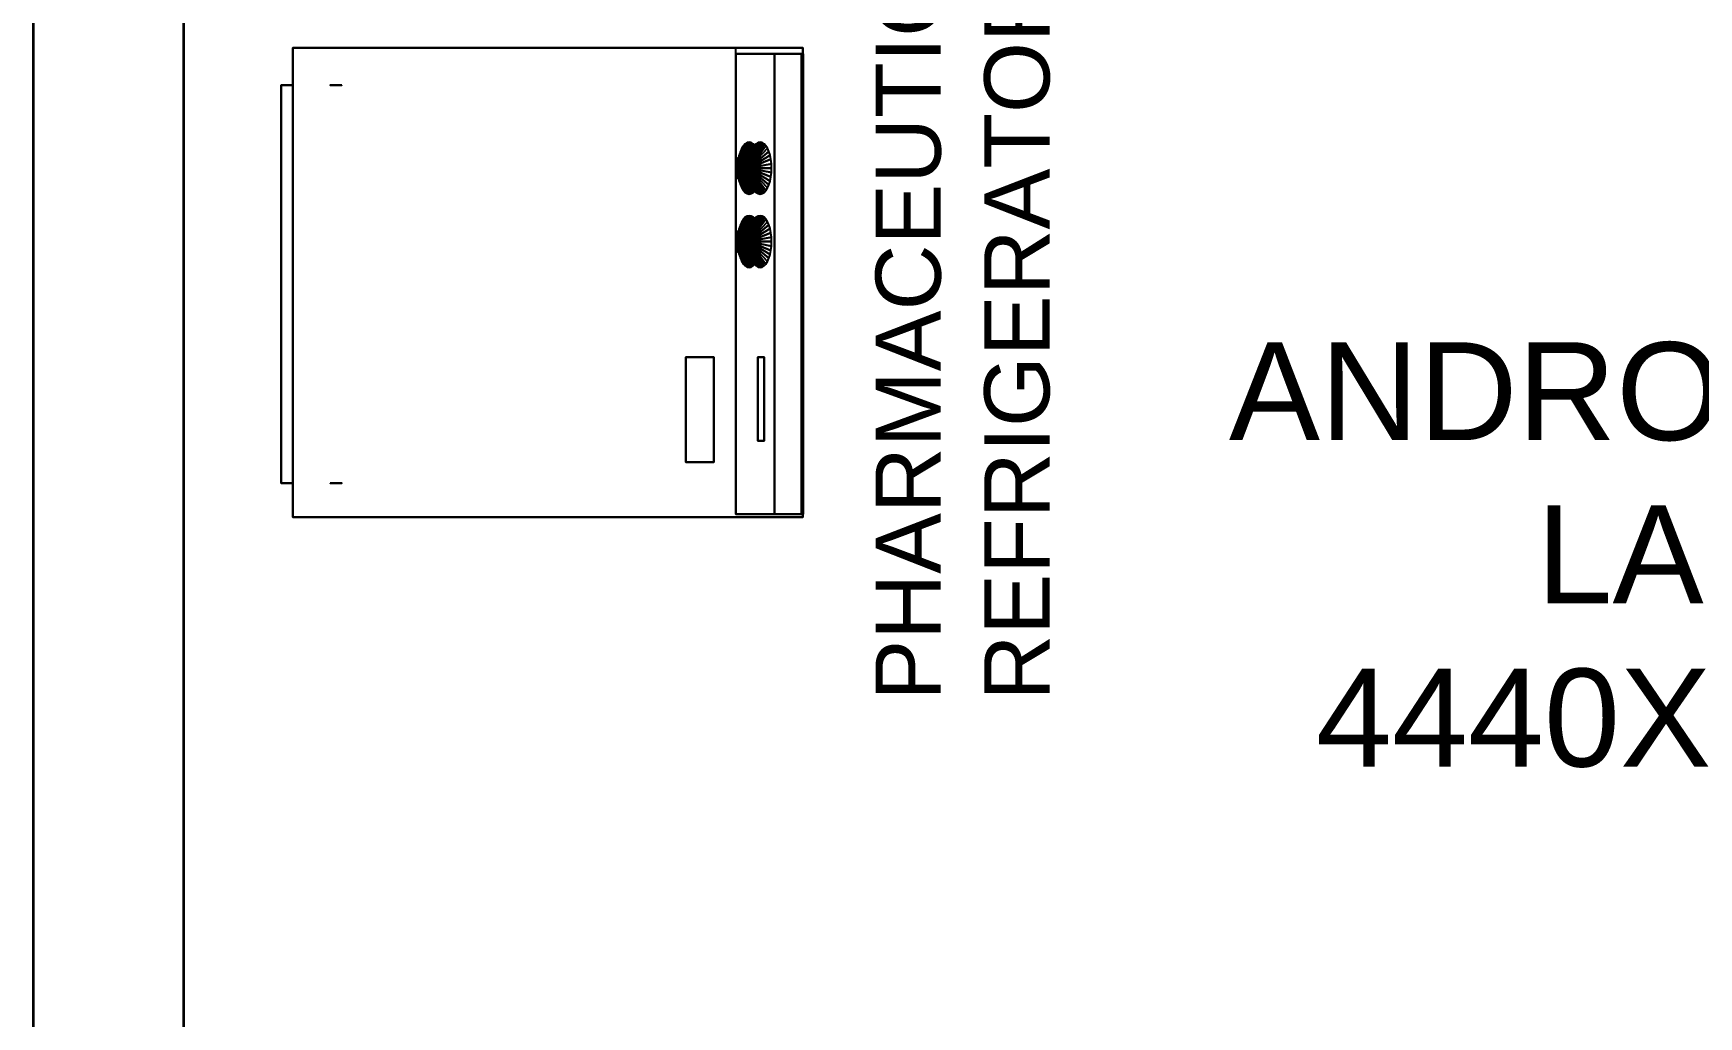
# Model space of a CAD drawing. Extents: x 2733443 to 3206532, y -1516114 to -1264405.
# Drawn here: x 2990443 to 2992996, y -1500183 to -1498676 of the extents above; entities that cross this region are included whole.
import ezdxf

# ---------------------------------------------------------------- set-up
doc = ezdxf.new("R2010")
doc.units = 0
doc.header["$MEASUREMENT"] = 0
doc.linetypes.add('1', pattern=[0, 0, 0])
doc.layers.get('0').update_dxf_attribs({"color": 250, "linetype": '1'})
for name, color, linetype in [('fun-text', 250, 'Continuous'), ('furniture', 33, 'Continuous'), ('TEXT', 5, '1')]:
    doc.layers.add(name, color=color, linetype=linetype)
doc.layers.add('WALL', color=7, linetype='1', lineweight=35)
doc.styles.add('ARIAL', font='arial.ttf')

# ---------------------------------------------------------------- blocks, each defined once
blk = doc.blocks.new('EQUIPMENT')
at = {"layer": 'furniture'}
blk.add_line((-40073, 2750.4, 951.6), (-40073, 3465.1, 952.2), dxfattribs=at)
for points in [[(-40752, 2746.1), (-40752, 3465.1), (-40752, 3465.1, 952.2), (-40752, 2746.1, 952.2)], [(-40752, 3465.1), (-39970.5, 3465.1), (-39970.5, 3465.1, 952.2), (-40752, 3465.1, 952.2)], [(-39970.5, 3465.1), (-40752, 3465.1), (-40752, 2746.1), (-39970.5, 2746.1)], [(-39970.5, 2746.1, 952.2), (-40752, 2746.1, 952.2), (-40752, 3465.1, 952.2), (-39970.5, 3465.1, 952.2)], [(-40073, 3456.1, 951.6), (-39972.6, 3456.1, 951.6), (-39972.6, 2750.4, 951.6), (-40073, 2750.4, 951.6)], [(-40014, 3456.1, 1075.6), (-40073, 3456.1, 951.6), (-40073, 2750.4, 951.6), (-40014, 2750.4, 1075.6)], [(-39969.7, 3456.1, 1075.6), (-40014, 3456.1, 1075.6), (-40014, 2750.4, 1075.6), (-39969.7, 2750.4, 1075.6)], [(-39972.6, 3456.1, 951.6), (-39969.7, 3456.1, 951.6), (-39969.7, 2750.4, 951.6), (-39972.6, 2750.4, 951.6)], [(-39970.5, 3465.1), (-39970.5, 2746.1), (-39970.5, 2746.1, 952.2), (-39970.5, 3465.1, 952.2)], [(-39969.7, 3456.1, 951.6), (-39969.7, 3456.1, 1075.6), (-39969.7, 2750.4, 1075.6), (-39969.7, 2750.4, 951.6)], [(-40769.7, 3407.7, 865.4), (-40769.7, 2798.2, 865.4), (-40769.7, 2798.2, 94.9), (-40769.7, 3407.7, 94.9)], [(-40752.2, 3407.7, 94.9), (-40769.7, 3407.7, 94.9), (-40769.7, 2798.2, 94.9), (-40752.2, 2798.2, 94.9)], [(-40752.2, 2798.2, 865.4), (-40769.7, 2798.2, 865.4), (-40769.7, 3407.7, 865.4), (-40752.2, 3407.7, 865.4)], [(-40752.2, 2798.2, 865.4), (-40752.2, 3407.7, 865.4), (-40752.2, 3407.7, 94.9), (-40752.2, 2798.2, 94.9)], [(-40677.2, 3407.7, 865.4), (-40694.7, 3407.7, 865.4), (-40694.7, 3407.7, 94.9), (-40677.2, 3407.7, 94.9)], [(-40070.1, 3280.8, 987.9), (-40049.6, 3319.8, 1026), (-40052.6, 3320.4, 1020.4)], [(-40070.1, 3280.8, 987.9), (-40052.6, 3320.4, 1020.4), (-40055.7, 3319.8, 1014.7)], [(-40070.1, 3280.8, 987.9), (-40046.6, 3318.1, 1031.5), (-40049.6, 3319.8, 1026)], [(-40070.1, 3280.8, 987.9), (-40055.7, 3319.8, 1014.7), (-40058.6, 3318.1, 1009.3)], [(-40053.3, 3280.8, 978.8), (-40035.8, 3320.4, 1011.3), (-40038.8, 3319.8, 1005.7)], [(-40053.3, 3280.8, 978.8), (-40032.7, 3319.8, 1017), (-40035.8, 3320.4, 1011.3)], [(-40053.3, 3280.8, 978.8), (-40038.8, 3319.8, 1005.7), (-40041.8, 3318.1, 1000.2)], [(-40053.3, 3280.8, 978.8), (-40029.8, 3318.1, 1022.4), (-40032.7, 3319.8, 1017)], [(-40070.1, 3280.8, 987.9), (-40043.9, 3315.1, 1036.6), (-40046.6, 3318.1, 1031.5)], [(-40070.1, 3280.8, 987.9), (-40058.6, 3318.1, 1009.3), (-40061.4, 3315.1, 1004.1)], [(-40070.1, 3280.8, 987.9), (-40061.4, 3315.1, 1004.1), (-40063.9, 3311.2, 999.5)], [(-40070.1, 3280.8, 987.9), (-40041.4, 3311.2, 1041.3), (-40043.9, 3315.1, 1036.6)], [(-40070.1, 3280.8, 987.9), (-40063.9, 3311.2, 999.5), (-40066.1, 3306.3, 995.5)], [(-40070.1, 3280.8, 987.9), (-40039.2, 3306.3, 1045.3), (-40041.4, 3311.2, 1041.3)], [(-40070.1, 3280.8, 987.9), (-40066.1, 3306.3, 995.5), (-40067.8, 3300.6, 992.2)], [(-40070.1, 3280.8, 987.9), (-40037.5, 3300.6, 1048.5), (-40039.2, 3306.3, 1045.3)], [(-40070.1, 3280.8, 987.9), (-40067.8, 3300.6, 992.2), (-40069.1, 3294.3, 989.8)], [(-40070.1, 3280.8, 987.9), (-40036.2, 3294.3, 1050.9), (-40037.5, 3300.6, 1048.5)], [(-40037.6, 3264.7, 1047.9), (-40070.1, 3264.7, 1047.9), (-40070.1, 3296.8, 1047.9), (-40037.6, 3296.8, 1047.9)], [(-40037.6, 3296.8, 995.4), (-40070.1, 3296.8, 995.4), (-40070.1, 3264.7, 995.4), (-40037.6, 3264.7, 995.4)], [(-40070.1, 3296.8, 1047.9), (-40070.1, 3264.7, 1047.9), (-40070.1, 3264.7, 995.4), (-40070.1, 3296.8, 995.4)], [(-40037.6, 3296.8, 1047.9), (-40070.1, 3296.8, 1047.9), (-40070.1, 3296.8, 995.4), (-40037.6, 3296.8, 995.4)], [(-40070.1, 3280.8, 987.9), (-40069.1, 3294.3, 989.8), (-40069.9, 3287.6, 988.4)], [(-40070.1, 3280.8, 987.9), (-40035.4, 3287.6, 1052.4), (-40036.2, 3294.3, 1050.9)], [(-40053.3, 3280.8, 978.8), (-40041.8, 3318.1, 1000.2), (-40044.5, 3315.1, 995)], [(-40053.3, 3280.8, 978.8), (-40027, 3315.1, 1027.6), (-40029.8, 3318.1, 1022.4)], [(-40053.3, 3280.8, 978.8), (-40044.5, 3315.1, 995), (-40047, 3311.2, 990.4)], [(-40053.3, 3280.8, 978.8), (-40024.5, 3311.2, 1032.2), (-40027, 3315.1, 1027.6)], [(-40053.3, 3280.8, 978.8), (-40047, 3311.2, 990.4), (-40049.2, 3306.3, 986.4)], [(-40053.3, 3280.8, 978.8), (-40022.4, 3306.3, 1036.2), (-40024.5, 3311.2, 1032.2)], [(-40053.3, 3280.8, 978.8), (-40049.2, 3306.3, 986.4), (-40050.9, 3300.6, 983.1)], [(-40053.3, 3280.8, 978.8), (-40020.6, 3300.6, 1039.5), (-40022.4, 3306.3, 1036.2)], [(-40053.3, 3280.8, 978.8), (-40050.9, 3300.6, 983.1), (-40052.2, 3294.3, 980.8)], [(-40053.3, 3280.8, 978.8), (-40019.3, 3294.3, 1041.9), (-40020.6, 3300.6, 1039.5)], [(-40053.3, 3280.8, 978.8), (-40052.2, 3294.3, 980.8), (-40053, 3287.6, 979.3)], [(-40053.3, 3280.8, 978.8), (-40018.5, 3287.6, 1043.3), (-40019.3, 3294.3, 1041.9)], [(-40037.6, 3264.7, 1047.9), (-40037.6, 3296.8, 1047.9), (-40037.6, 3296.8, 995.4), (-40037.6, 3264.7, 995.4)], [(-40070.1, 3280.8, 987.9), (-40035.1, 3280.8, 1052.9), (-40035.4, 3287.6, 1052.4)], [(-40070.1, 3280.8, 987.9), (-40069.9, 3273.9, 988.4), (-40069.1, 3267.2, 989.8)], [(-40070.1, 3280.8, 987.9), (-40069.1, 3267.2, 989.8), (-40067.8, 3260.9, 992.2)], [(-40070.1, 3280.8, 987.9), (-40067.8, 3260.9, 992.2), (-40066.1, 3255.2, 995.5)], [(-40070.1, 3280.8, 987.9), (-40066.1, 3255.2, 995.5), (-40063.9, 3250.4, 999.5)], [(-40070.1, 3280.8, 987.9), (-40058.6, 3243.5, 1009.3), (-40055.7, 3241.7, 1014.7)], [(-40070.1, 3280.8, 987.9), (-40055.7, 3241.7, 1014.7), (-40052.6, 3241.1, 1020.4)], [(-40070.1, 3280.8, 987.9), (-40052.6, 3241.1, 1020.4), (-40049.6, 3241.7, 1026)], [(-40070.1, 3280.8, 987.9), (-40049.6, 3241.7, 1026), (-40046.6, 3243.5, 1031.5)], [(-40070.1, 3280.8, 987.9), (-40046.6, 3243.5, 1031.5), (-40043.9, 3246.4, 1036.6)], [(-40070.1, 3280.8, 987.9), (-40063.9, 3250.4, 999.5), (-40061.4, 3246.4, 1004.1)], [(-40070.1, 3280.8, 987.9), (-40061.4, 3246.4, 1004.1), (-40058.6, 3243.5, 1009.3)], [(-40070.1, 3280.8, 987.9), (-40043.9, 3246.4, 1036.6), (-40041.4, 3250.4, 1041.3)], [(-40070.1, 3280.8, 987.9), (-40041.4, 3250.4, 1041.3), (-40039.2, 3255.2, 1045.3)], [(-40070.1, 3280.8, 987.9), (-40039.2, 3255.2, 1045.3), (-40037.5, 3260.9, 1048.5)], [(-40070.1, 3280.8, 987.9), (-40037.5, 3260.9, 1048.5), (-40036.2, 3267.2, 1050.9)], [(-40070.1, 3280.8, 987.9), (-40036.2, 3267.2, 1050.9), (-40035.4, 3273.9, 1052.4)], [(-40070.1, 3280.8, 987.9), (-40035.4, 3273.9, 1052.4), (-40035.1, 3280.8, 1052.9)], [(-40053.3, 3280.8, 978.8), (-40018.3, 3280.8, 1043.8), (-40018.5, 3287.6, 1043.3)], [(-40053.3, 3280.8, 978.8), (-40047, 3250.4, 990.4), (-40044.5, 3246.4, 995)], [(-40053.3, 3280.8, 978.8), (-40049.2, 3255.2, 986.4), (-40047, 3250.4, 990.4)], [(-40053.3, 3280.8, 978.8), (-40050.9, 3260.9, 983.1), (-40049.2, 3255.2, 986.4)], [(-40053.3, 3280.8, 978.8), (-40052.2, 3267.2, 980.8), (-40050.9, 3260.9, 983.1)], [(-40053.3, 3280.8, 978.8), (-40053, 3273.9, 979.3), (-40052.2, 3267.2, 980.8)], [(-40053.3, 3280.8, 978.8), (-40020.6, 3260.9, 1039.5), (-40019.3, 3267.2, 1041.9)], [(-40053.3, 3280.8, 978.8), (-40022.4, 3255.2, 1036.2), (-40020.6, 3260.9, 1039.5)], [(-40053.3, 3280.8, 978.8), (-40024.5, 3250.4, 1032.2), (-40022.4, 3255.2, 1036.2)], [(-40053.3, 3280.8, 978.8), (-40027, 3246.4, 1027.6), (-40024.5, 3250.4, 1032.2)], [(-40053.3, 3280.8, 978.8), (-40029.8, 3243.5, 1022.4), (-40027, 3246.4, 1027.6)], [(-40053.3, 3280.8, 978.8), (-40032.7, 3241.7, 1017), (-40029.8, 3243.5, 1022.4)], [(-40053.3, 3280.8, 978.8), (-40035.8, 3241.1, 1011.3), (-40032.7, 3241.7, 1017)], [(-40053.3, 3280.8, 978.8), (-40038.8, 3241.7, 1005.7), (-40035.8, 3241.1, 1011.3)], [(-40053.3, 3280.8, 978.8), (-40041.8, 3243.5, 1000.2), (-40038.8, 3241.7, 1005.7)], [(-40053.3, 3280.8, 978.8), (-40044.5, 3246.4, 995), (-40041.8, 3243.5, 1000.2)], [(-40053.3, 3280.8, 978.8), (-40018.5, 3273.9, 1043.3), (-40018.3, 3280.8, 1043.8)], [(-40053.3, 3280.8, 978.8), (-40019.3, 3267.2, 1041.9), (-40018.5, 3273.9, 1043.3)], [(-40070.1, 3264.7, 1047.9), (-40037.6, 3264.7, 1047.9), (-40037.6, 3264.7, 995.4), (-40070.1, 3264.7, 995.4)], [(-40070.1, 3168.2, 987.9), (-40049.6, 3207.3, 1026), (-40052.6, 3207.9, 1020.4)], [(-40070.1, 3168.2, 987.9), (-40052.6, 3207.9, 1020.4), (-40055.7, 3207.3, 1014.7)], [(-40070.1, 3168.2, 987.9), (-40046.6, 3205.5, 1031.5), (-40049.6, 3207.3, 1026)], [(-40070.1, 3168.2, 987.9), (-40055.7, 3207.3, 1014.7), (-40058.6, 3205.5, 1009.3)], [(-40070.1, 3168.2, 987.9), (-40043.9, 3202.6, 1036.6), (-40046.6, 3205.5, 1031.5)], [(-40070.1, 3168.2, 987.9), (-40058.6, 3205.5, 1009.3), (-40061.4, 3202.6, 1004.1)], [(-40070.1, 3168.2, 987.9), (-40041.4, 3198.6, 1041.3), (-40043.9, 3202.6, 1036.6)], [(-40070.1, 3168.2, 987.9), (-40061.4, 3202.6, 1004.1), (-40063.9, 3198.6, 999.5)], [(-40070.1, 3168.2, 987.9), (-40063.9, 3198.6, 999.5), (-40066.1, 3193.7, 995.5)], [(-40070.1, 3168.2, 987.9), (-40039.2, 3193.7, 1045.3), (-40041.4, 3198.6, 1041.3)], [(-40070.1, 3168.2, 987.9), (-40066.1, 3193.7, 995.5), (-40067.8, 3188.1, 992.2)], [(-40070.1, 3168.2, 987.9), (-40037.5, 3188.1, 1048.5), (-40039.2, 3193.7, 1045.3)], [(-40053.3, 3168.2, 978.8), (-40035.8, 3207.9, 1011.3), (-40038.8, 3207.3, 1005.7)], [(-40053.3, 3168.2, 978.8), (-40032.7, 3207.3, 1017), (-40035.8, 3207.9, 1011.3)], [(-40053.3, 3168.2, 978.8), (-40038.8, 3207.3, 1005.7), (-40041.8, 3205.5, 1000.2)], [(-40053.3, 3168.2, 978.8), (-40029.8, 3205.5, 1022.4), (-40032.7, 3207.3, 1017)], [(-40053.3, 3168.2, 978.8), (-40041.8, 3205.5, 1000.2), (-40044.5, 3202.6, 995)], [(-40053.3, 3168.2, 978.8), (-40027, 3202.6, 1027.6), (-40029.8, 3205.5, 1022.4)], [(-40053.3, 3168.2, 978.8), (-40044.5, 3202.6, 995), (-40047, 3198.6, 990.4)], [(-40053.3, 3168.2, 978.8), (-40024.5, 3198.6, 1032.2), (-40027, 3202.6, 1027.6)], [(-40053.3, 3168.2, 978.8), (-40047, 3198.6, 990.4), (-40049.2, 3193.7, 986.4)], [(-40053.3, 3168.2, 978.8), (-40022.4, 3193.7, 1036.2), (-40024.5, 3198.6, 1032.2)], [(-40053.3, 3168.2, 978.8), (-40049.2, 3193.7, 986.4), (-40050.9, 3188.1, 983.1)], [(-40053.3, 3168.2, 978.8), (-40020.6, 3188.1, 1039.5), (-40022.4, 3193.7, 1036.2)], [(-40070.1, 3168.2, 987.9), (-40067.8, 3188.1, 992.2), (-40069.1, 3181.8, 989.8)], [(-40070.1, 3168.2, 987.9), (-40036.2, 3181.8, 1050.9), (-40037.5, 3188.1, 1048.5)], [(-40037.6, 3152.1, 1047.9), (-40070.1, 3152.1, 1047.9), (-40070.1, 3184.3, 1047.9), (-40037.6, 3184.3, 1047.9)], [(-40037.6, 3184.3, 995.4), (-40070.1, 3184.3, 995.4), (-40070.1, 3152.1, 995.4), (-40037.6, 3152.1, 995.4)], [(-40037.6, 3184.3, 1047.9), (-40070.1, 3184.3, 1047.9), (-40070.1, 3184.3, 995.4), (-40037.6, 3184.3, 995.4)], [(-40070.1, 3184.3, 1047.9), (-40070.1, 3152.1, 1047.9), (-40070.1, 3152.1, 995.4), (-40070.1, 3184.3, 995.4)], [(-40070.1, 3168.2, 987.9), (-40069.1, 3181.8, 989.8), (-40069.9, 3175.1, 988.4)], [(-40070.1, 3168.2, 987.9), (-40035.4, 3175.1, 1052.4), (-40036.2, 3181.8, 1050.9)], [(-40070.1, 3168.2, 987.9), (-40035.1, 3168.2, 1052.9), (-40035.4, 3175.1, 1052.4)], [(-40070.1, 3168.2, 987.9), (-40069.9, 3161.3, 988.4), (-40069.1, 3154.6, 989.8)], [(-40070.1, 3168.2, 987.9), (-40069.1, 3154.6, 989.8), (-40067.8, 3148.4, 992.2)], [(-40070.1, 3168.2, 987.9), (-40067.8, 3148.4, 992.2), (-40066.1, 3142.7, 995.5)], [(-40070.1, 3168.2, 987.9), (-40066.1, 3142.7, 995.5), (-40063.9, 3137.8, 999.5)], [(-40070.1, 3168.2, 987.9), (-40058.6, 3130.9, 1009.3), (-40055.7, 3129.1, 1014.7)], [(-40070.1, 3168.2, 987.9), (-40055.7, 3129.1, 1014.7), (-40052.6, 3128.5, 1020.4)], [(-40070.1, 3168.2, 987.9), (-40052.6, 3128.5, 1020.4), (-40049.6, 3129.1, 1026)], [(-40070.1, 3168.2, 987.9), (-40049.6, 3129.1, 1026), (-40046.6, 3130.9, 1031.5)], [(-40070.1, 3168.2, 987.9), (-40046.6, 3130.9, 1031.5), (-40043.9, 3133.9, 1036.6)], [(-40070.1, 3168.2, 987.9), (-40063.9, 3137.8, 999.5), (-40061.4, 3133.9, 1004.1)], [(-40070.1, 3168.2, 987.9), (-40061.4, 3133.9, 1004.1), (-40058.6, 3130.9, 1009.3)], [(-40070.1, 3168.2, 987.9), (-40043.9, 3133.9, 1036.6), (-40041.4, 3137.8, 1041.3)], [(-40070.1, 3168.2, 987.9), (-40041.4, 3137.8, 1041.3), (-40039.2, 3142.7, 1045.3)], [(-40070.1, 3168.2, 987.9), (-40039.2, 3142.7, 1045.3), (-40037.5, 3148.4, 1048.5)], [(-40070.1, 3168.2, 987.9), (-40037.5, 3148.4, 1048.5), (-40036.2, 3154.6, 1050.9)], [(-40070.1, 3168.2, 987.9), (-40036.2, 3154.6, 1050.9), (-40035.4, 3161.3, 1052.4)], [(-40070.1, 3168.2, 987.9), (-40035.4, 3161.3, 1052.4), (-40035.1, 3168.2, 1052.9)], [(-40053.3, 3168.2, 978.8), (-40050.9, 3188.1, 983.1), (-40052.2, 3181.8, 980.8)], [(-40053.3, 3168.2, 978.8), (-40019.3, 3181.8, 1041.9), (-40020.6, 3188.1, 1039.5)], [(-40053.3, 3168.2, 978.8), (-40052.2, 3181.8, 980.8), (-40053, 3175.1, 979.3)], [(-40053.3, 3168.2, 978.8), (-40018.5, 3175.1, 1043.3), (-40019.3, 3181.8, 1041.9)], [(-40053.3, 3168.2, 978.8), (-40018.3, 3168.2, 1043.8), (-40018.5, 3175.1, 1043.3)], [(-40053.3, 3168.2, 978.8), (-40053, 3161.3, 979.3), (-40052.2, 3154.6, 980.8)], [(-40053.3, 3168.2, 978.8), (-40049.2, 3142.7, 986.4), (-40047, 3137.8, 990.4)], [(-40053.3, 3168.2, 978.8), (-40050.9, 3148.4, 983.1), (-40049.2, 3142.7, 986.4)], [(-40053.3, 3168.2, 978.8), (-40052.2, 3154.6, 980.8), (-40050.9, 3148.4, 983.1)], [(-40053.3, 3168.2, 978.8), (-40047, 3137.8, 990.4), (-40044.5, 3133.9, 995)], [(-40053.3, 3168.2, 978.8), (-40027, 3133.9, 1027.6), (-40024.5, 3137.8, 1032.2)], [(-40053.3, 3168.2, 978.8), (-40029.8, 3130.9, 1022.4), (-40027, 3133.9, 1027.6)], [(-40053.3, 3168.2, 978.8), (-40032.7, 3129.1, 1017), (-40029.8, 3130.9, 1022.4)], [(-40053.3, 3168.2, 978.8), (-40035.8, 3128.5, 1011.3), (-40032.7, 3129.1, 1017)], [(-40053.3, 3168.2, 978.8), (-40038.8, 3129.1, 1005.7), (-40035.8, 3128.5, 1011.3)], [(-40053.3, 3168.2, 978.8), (-40041.8, 3130.9, 1000.2), (-40038.8, 3129.1, 1005.7)], [(-40053.3, 3168.2, 978.8), (-40044.5, 3133.9, 995), (-40041.8, 3130.9, 1000.2)], [(-40053.3, 3168.2, 978.8), (-40020.6, 3148.4, 1039.5), (-40019.3, 3154.6, 1041.9)], [(-40053.3, 3168.2, 978.8), (-40022.4, 3142.7, 1036.2), (-40020.6, 3148.4, 1039.5)], [(-40053.3, 3168.2, 978.8), (-40024.5, 3137.8, 1032.2), (-40022.4, 3142.7, 1036.2)], [(-40053.3, 3168.2, 978.8), (-40018.5, 3161.3, 1043.3), (-40018.3, 3168.2, 1043.8)], [(-40053.3, 3168.2, 978.8), (-40019.3, 3154.6, 1041.9), (-40018.5, 3161.3, 1043.3)], [(-40037.6, 3152.1, 1047.9), (-40037.6, 3184.3, 1047.9), (-40037.6, 3184.3, 995.4), (-40037.6, 3152.1, 995.4)], [(-40070.1, 3152.1, 1047.9), (-40037.6, 3152.1, 1047.9), (-40037.6, 3152.1, 995.4), (-40070.1, 3152.1, 995.4)], [(-40107, 2991.1, 965.4), (-40149.5, 2991.1, 965.4), (-40149.5, 2830.4, 965.4), (-40107, 2830.4, 965.4)], [(-40107, 2830.4, 952.9), (-40149.5, 2830.4, 952.9), (-40149.5, 2991.1, 952.9), (-40107, 2991.1, 952.9)], [(-40149.5, 2991.1, 965.4), (-40107, 2991.1, 965.4), (-40107, 2991.1, 952.9), (-40149.5, 2991.1, 952.9)], [(-40149.5, 2830.4, 965.4), (-40149.5, 2991.1, 965.4), (-40149.5, 2991.1, 952.9), (-40149.5, 2830.4, 952.9)], [(-40107, 2991.1, 965.4), (-40107, 2830.4, 965.4), (-40107, 2830.4, 952.9), (-40107, 2991.1, 952.9)], [(-40039.5, 2991.4, 1040.5), (-40029.5, 2991.4, 1040.5), (-40029.5, 2862.8, 1040.5), (-40039.5, 2862.8, 1040.5)], [(-40039.5, 2991.4, 1040.5), (-40039.5, 2862.8, 1040.5), (-40039.5, 2862.8, 1023), (-40039.5, 2991.4, 1023)], [(-40039.5, 2862.8, 1023), (-40029.5, 2862.8, 1023), (-40029.5, 2991.4, 1023), (-40039.5, 2991.4, 1023)], [(-40029.5, 2862.8, 1040.5), (-40029.5, 2991.4, 1040.5), (-40029.5, 2991.4, 1023), (-40029.5, 2862.8, 1023)], [(-40107, 2830.4, 965.4), (-40149.5, 2830.4, 965.4), (-40149.5, 2830.4, 952.9), (-40107, 2830.4, 952.9)], [(-40694.7, 2798.2, 865.4), (-40677.2, 2798.2, 865.4), (-40677.2, 2798.2, 94.9), (-40694.7, 2798.2, 94.9)], [(-39970.5, 2746.1), (-40752, 2746.1), (-40752, 2746.1, 952.2), (-39970.5, 2746.1, 952.2)]]:
    blk.add_3dface(points, dxfattribs=at)
for points, invisible_edges in [([(-39969.7, 3456.1, 951.6), (-40014, 3456.1, 1075.6), (-40073, 3456.1, 951.6)], 1), ([(-39969.7, 3456.1, 951.6), (-39969.7, 3456.1, 1075.6), (-40014, 3456.1, 1075.6)], 8), ([(-39969.7, 2750.4, 951.6), (-40014, 2750.4, 1075.6), (-40073, 2750.4, 951.6)], 1), ([(-39969.7, 2750.4, 951.6), (-39969.7, 2750.4, 1075.6), (-40014, 2750.4, 1075.6)], 8)]:
    blk.add_3dface(points, dxfattribs=dict(at, invisible_edges=invisible_edges))
at = {"layer": 'fun-text', "lineweight": -3, "insert": (-39859, 2465.1), "char_height": 100, "attachment_point": 1, "rotation": 90, "style": 'ARIAL'}
blk.add_mtext_dynamic_manual_height_columns('PHARMACEUTICAL REFRIGERATOR', width=1391.923, gutter_width=1375, heights=[0], dxfattribs=at)

msp = doc.modelspace()

# ---------------------------------------------------------------- linework, layer by layer
at = {"layer": 'WALL'}
for p, q in [((2990443.3491, -1498483.4359), (2990443.3491, -1501723.1199)), ((2990673.3491, -1498483.4359), (2990673.3491, -1501713.4359))]:
    msp.add_line(p, q, dxfattribs=at)

# ---------------------------------------------------------------- block references
at = {"color": 240, "true_color": 0xed1f24}
msp.add_blockref('EQUIPMENT', (3031593.1809, -1502163.4359), dxfattribs=at)

# ---------------------------------------------------------------- texts
at = {"layer": 'TEXT', "insert": (2992945.2361, -1499475.5349), "char_height": 150, "width": 1477.088637, "attachment_point": 5, "style": 'ARIAL'}
msp.add_mtext('ANDROLOGY LAB 4440X4915', dxfattribs=at)

doc.saveas('drawing.dxf')
